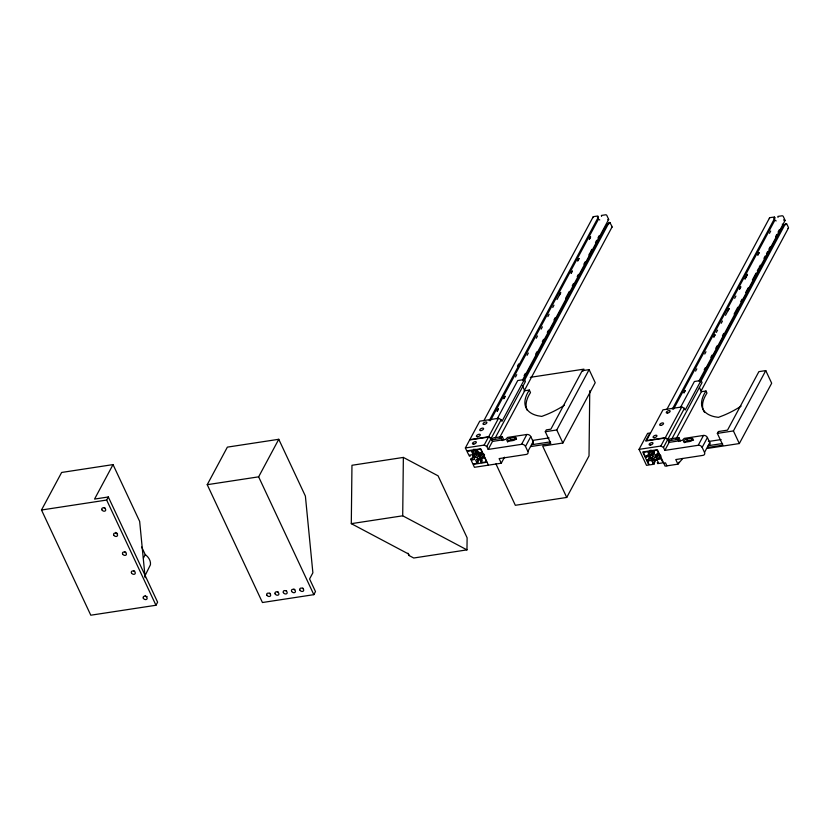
<?xml version="1.0" encoding="UTF-8"?>
<svg xmlns="http://www.w3.org/2000/svg" width="830" height="830" viewBox="0 0 830 830"><rect width="100%" height="100%" fill="white"/><g stroke="black" fill="none" stroke-linecap="round" stroke-linejoin="round"><path stroke-width="1.25" d="M409.107 555.55L408.464 553.963L351.298 523.657L351.962 465.277L403.359 457.423L438.074 475.829L467.114 537.799L466.968 549.875L413.734 558.009L409.107 555.55L408.007 553.226M466.968 549.875L402.706 515.804L403.359 457.423M589.757 390.712L589.02 455.888L566.734 497.44L515.337 505.294L495.946 463.908M484.554 454.84L483.33 457.112L483.786 458.077L481.4 458.451L480.082 457.745L479.149 455.753L480.985 452.34M660.971 455.826L659.746 458.108L660.203 459.073L657.817 459.436L656.509 458.741L655.576 456.749L657.402 453.325M479.584 458.793L477.748 462.206L478.018 463.13L473.774 463.804A1.048 0.789 28.2 0 1 472.467 463.099L470.683 459.125M601.594 216.402L601.387 215.447L605.558 214.804A1.048 0.789 28.2 0 1 606.875 215.499L608.67 219.452L522.568 380.026M650.347 450.151L649.122 452.423L648.064 452.589L649.091 454.778L650.409 455.473L653.801 454.954L654.32 453.979L653.303 451.79L652.245 451.945L651.975 451.032L656.219 450.348A1.048 0.789 28.2 0 1 657.526 451.053L659.3 455.027L658.408 455.245L657.962 454.28L655.576 454.643L655.046 455.629L655.576 456.749M784.91 220.583L784.174 220.687L783.728 219.722M475.507 450.088L475.818 450.96L476.877 450.794L477.904 452.983L477.385 453.969L473.982 454.487L472.675 453.782L471.648 451.593L472.706 451.437L473.92 449.155M649.838 456.49L648.002 459.903L647.089 460.225L648.884 464.095A1.048 0.789 28.2 0 0 650.201 464.8L654.372 464.157L654.175 463.202L656.001 459.779M785.076 220.479L698.985 381.022M479.149 455.753L478.63 454.633L479.149 453.647L481.535 453.284L481.991 454.249L482.894 454L481.11 450.057A1.048 0.789 28.2 0 0 479.792 449.362L475.549 450.036M648.002 459.903L648.458 460.868L650.845 460.505L651.363 459.519L649.911 456.407L648.593 455.712L646.207 456.075L646.663 457.04L645.927 457.154M654.175 463.202L653.117 463.358L652.09 461.169L652.608 460.194L656.011 459.675L657.318 460.37L658.346 462.559L657.287 462.725L657.775 463.565M113.036 464.603L94.547 499.079L108.315 496.973L157.617 602.175L155.967 605.257L90.792 615.206L41.5 510.004L61.638 472.457L113.036 464.603L139.658 521.406L145.146 577.67M41.5 510.004L106.665 500.054L108.315 496.973M143.445 557.988L145.25 554.637L141.691 547.043M144.908 575.947L150.438 564.753A12.097 9.047 28.2 0 0 145.904 555.073L145.25 554.637M207.23 484.689L227.368 447.131L278.766 439.288L305.388 496.091L312.879 572.804L309.58 578.966L315.493 591.583L313.844 594.664L262.446 602.518L207.23 484.689L258.638 476.835L278.766 439.288M465.371 447.951L469.656 439.952L488.476 437.078L491.101 438.479L492.481 441.425L488.185 449.424L486.805 446.478L484.181 445.077L465.371 447.951L466.751 450.898L480.746 448.76L488.434 465.163L501.289 463.202L504.505 457.206M483.817 420.779L593.097 216.972M517.432 366.196L518.657 363.924M489.181 420.686L598.472 216.879L597.808 215.987L593.626 216.63A1.048 0.789 28.2 0 0 593.108 217.605M472.675 453.782L475.113 449.227M490.374 420.758L598.44 219.224L597.413 217.035M497.191 411.109L498.415 408.827M503.903 398.576L505.128 396.304M515.503 376.945L516.727 374.672M527.102 355.313L528.326 353.03M536.263 338.235L537.487 335.953M541.15 329.126L542.374 326.844M547.862 316.604L549.087 314.321M552.749 307.494L553.973 305.212M557.023 299.516L560.686 292.689M572.285 271.057L571.061 273.329L572.275 271.171M577.784 260.807L578.998 258.535M589.383 239.175L590.597 236.892M470.735 459.063L471.585 458.907L473.411 455.494M473.982 454.487L476.43 449.933M497.18 411.213L498.405 408.941M503.903 398.69L505.117 396.418M559.462 295.075L560.675 292.803M577.773 260.921L578.998 258.638M589.373 239.289L590.597 237.007M471.585 458.907L472.031 459.872L474.48 455.317M475.206 454.301L477.644 449.746M475.798 454.477L477.634 451.064M476.161 454.155L477.385 451.873M477.385 453.969L478.599 451.686M497.118 419.005L517.744 380.534L524.404 379.518L525.39 381.624L495.24 437.867M478.63 454.633L479.844 452.35M484.181 445.077L488.476 437.078M498.54 418.299L479.73 421.173L469.822 439.641L488.642 436.767L498.54 418.299L501.164 419.7L501.953 421.381L524.404 379.518M479.076 456.23L480.912 452.817M479.564 456.625L481.39 453.211M483.33 457.112L484.409 457.133L486.235 461.003A1.048 0.789 28.2 0 1 485.706 461.978L481.4 462.59L480.871 461.729L481.929 461.563L480.902 459.374L477.769 458.689L475.673 460.183L476.69 462.362L478.526 458.949M480.082 457.745L482.531 453.19M524.114 375.689L525.338 373.407M535.713 354.057L536.937 351.775M542.364 341.607L543.577 339.325M547.312 332.425L548.537 330.143M553.963 319.975L555.249 317.62M565.635 298.261L569.297 291.434M572.275 285.811L573.572 283.455M577.234 276.629L578.448 274.357M583.874 264.179L585.171 261.824M588.833 254.997L590.047 252.714M590.587 251.656L591.811 249.374M595.473 242.547L596.697 240.275M597.984 237.919L599.208 235.637M486.805 446.478L491.101 438.479M503.862 440.108L502.223 436.601L501.227 438.448L492.055 439.858L491.267 438.167L501.164 419.7M481.4 458.451L483.838 453.896M523.523 379.881L607.166 223.893L609.552 223.529L609.096 222.565L610.019 222.471M492.055 439.858L493.041 438.012L502.223 436.601M524.238 380.825L609.096 222.565M480.871 461.729L482.095 459.447M524.093 391.044L612.011 227.078M499.411 437.981L524.747 390.743L529.332 390.048L530.515 392.569A51.19 23.987 -25.1 0 0 527.195 410.217M488.185 449.424L521.562 444.33L526.843 434.484A3.154 2.365 28.2 0 1 530.775 436.58L533.151 441.633A3.154 2.365 28.2 0 1 531.574 444.579M501.289 463.202L499.121 458.596L526.293 454.425A3.154 2.365 28.2 0 0 527.87 451.479L525.494 446.436L530.775 436.58M527.87 451.479L533.151 441.633M530.671 446.582L550.809 443.5L545.289 431.725L546.285 429.878L550.871 429.172L582.224 370.688L589.113 369.641L595.224 382.682L562.875 443.013L542.685 446.104L566.734 497.44M582.733 371.404L583.947 369.143L530.277 377.339M545.289 431.725L556.764 429.971L589.113 369.641M639.038 449.372L647.618 433.364L649.911 433.011L645.615 441.01L665.131 438.033L667.745 439.433L669.136 442.38L664.84 450.389L663.461 447.443L660.836 446.042L639.038 449.372L646.518 465.35L648.821 464.997L642.711 451.966L657.391 449.715L665.089 466.128L677.934 464.157L682.758 458.471L702.948 455.38A3.154 2.365 28.2 0 0 704.514 452.433L709.795 442.587L707.43 437.545A3.154 2.365 28.2 0 0 703.498 435.439L684.221 438.385L682.312 440.367L669.136 442.38M666.947 409.252L769.514 217.968M646.663 457.04L647.888 454.767M672.321 409.159L774.888 217.875L774.494 217.087M649.091 454.778L651.529 450.223M673.514 409.232L774.857 220.22L773.83 218.031L774.888 217.875M683.993 392.746L685.207 390.463M695.592 371.103L696.806 368.831M704.743 354.026L705.967 351.754M713.904 336.949L715.128 334.677L713.893 337.063M716.352 332.394L717.566 330.122M721.229 323.285L722.453 321.013M725.503 315.317L729.165 308.48M739.551 289.131L740.765 286.848M745.039 278.88L747.488 274.325M757.863 254.966L759.087 252.694M769.462 233.334L770.686 231.062M650.409 455.473L652.847 450.918M683.982 392.849L685.207 390.577M727.941 310.877L729.165 308.594M734.654 298.344L735.878 296.071M739.54 289.234L740.765 286.962M745.039 278.994L747.477 274.44M757.852 255.08L759.077 252.808M648.458 460.868L650.284 457.455M651.623 455.286L653.459 451.873M652.224 455.473L654.05 452.049M652.577 455.141L654.413 451.728M650.845 460.505L652.069 458.233M680.382 407.634L694.399 381.499L701.049 380.482L702.035 382.589L671.283 439.942M652.09 461.169L653.314 458.897M660.836 446.042L665.131 438.033M681.793 406.949L662.983 409.823L646.477 440.606L665.287 437.721L681.793 406.949L684.418 408.35L685.207 410.03L701.049 380.482M655.503 457.226L656.727 454.944M655.98 457.621L658.429 453.066M653.117 463.358L654.943 459.945M656.509 458.741L658.947 454.186M704.203 369.848L705.417 367.576M710.843 357.398L712.067 355.126M715.802 348.216L717.016 345.934M722.442 335.766L723.739 333.411M734.114 314.062L737.777 307.225M740.754 301.612L742.051 299.257M745.714 292.419L748.162 287.865M752.354 279.98L756.016 273.143M757.313 270.788L758.537 268.515M759.077 267.447L760.29 265.175M763.953 258.338L765.177 256.065M766.474 253.71L767.698 251.438M768.912 249.156L770.136 246.884M775.562 236.706L776.776 234.434M778.073 232.078L779.297 229.796M663.461 447.443L667.745 439.433M680.517 441.072L678.878 437.566L677.882 439.412L668.7 440.813L667.911 439.132L684.418 408.35M657.817 459.436L660.265 454.882M699.949 380.877L783.582 224.889L785.969 224.525M668.7 440.813L669.696 438.966L678.878 437.566M700.655 381.821L785.522 223.55L786.622 223.612L788.417 227.441A1.048 0.789 28.2 0 1 788.033 228.385M701.122 390.899L788.427 228.074M676.066 438.935L701.392 391.698L705.988 391.003L706.973 393.109A51.19 23.987 -25.1 0 0 704.514 412.271M679.013 462.165L677.934 464.157L675.776 459.55L682.758 458.471M664.84 450.389L698.217 445.285L703.498 435.439M704.514 452.433L702.149 447.391L707.43 437.545M707.596 447.495L722.868 445.16L717.348 433.385L718.344 431.538L727.516 430.137L758.879 371.643L765.768 370.595L771.682 383.221L739.333 443.552L707.471 448.418M717.348 433.385L733.419 430.926L765.768 370.595M607.757 219.701L608.66 219.328M778.011 217.398L777.855 216.423L781.985 215.8A1.048 0.789 28.2 0 1 783.292 216.495L785.087 220.324M663.71 463.182L665.536 462.881L666.926 465.848M774.411 217.035L770.053 217.616A1.048 0.789 28.2 0 0 769.524 218.601M526.843 434.484L507.566 437.42L505.657 439.412L492.481 441.425M510.118 438.167L514.704 437.462A2.635 1.235 -25.1 0 1 516.177 438.655A2.635 1.235 -25.1 0 1 513.054 440.543L508.468 441.238A2.635 1.235 -25.1 0 1 506.995 440.056A2.635 1.235 -25.1 0 1 510.118 438.167L510.907 439.848L515.503 439.143A2.635 1.235 -25.1 0 1 516.53 439.174M532.715 440.398L549.087 437.898M531.657 444.735L550.539 441.851M472.218 450.597L467.861 451.178A1.048 0.789 28.2 0 0 467.342 452.163L469.417 456.158L470.237 456.044L469.79 455.079L472.177 454.716L474.49 456.936L474.418 459.509L472.031 459.872M476.69 462.362L477.748 462.206M487.054 462.227L473.069 464.364L474.449 467.3L488.434 465.163M686.773 439.122L691.359 438.427A2.635 1.235 -25.1 0 1 692.832 439.61A2.635 1.235 -25.1 0 1 689.709 441.498L685.124 442.203A2.635 1.235 -25.1 0 1 683.65 441.01A2.635 1.235 -25.1 0 1 686.773 439.122L687.562 440.803L692.147 440.108A2.635 1.235 -25.1 0 1 693.527 440.305M708.374 441.508L721.104 439.558M649.122 452.423L648.458 451.541L644.288 452.174A1.048 0.789 28.2 0 0 643.758 453.159L645.553 456.977M708.581 445.648L722.588 443.511M659.746 458.108L660.856 458.17L662.651 461.988A1.048 0.789 28.2 0 1 662.133 462.974L657.817 463.586M351.298 523.657L402.706 515.804M609.832 222.45L612.001 226.445A1.048 0.789 28.2 0 1 611.482 227.43M774.857 220.22L776.175 220.925M782.275 224.183L783.582 224.889M598.44 219.224L599.748 219.929M665.287 437.721L667.911 439.132M488.642 436.767L491.267 438.167M472.042 450.545L472.706 451.437M733.419 430.926L739.333 443.552M699.42 387.496L701.392 391.698M691.359 438.427L692.147 440.108M677.882 439.412L678.888 441.55M556.764 429.971L562.875 443.013M522.278 385.483L524.747 390.743M514.704 437.462L515.503 439.143M501.227 438.448L502.233 440.595M258.638 476.835L313.844 594.664M106.665 500.054L155.967 605.257M117.497 533.389A2.106 1.577 28.2 0 1 116.978 533.285M116.47 533.078A2.106 1.577 28.2 0 1 115.64 532.393M105.14 508.043A2.106 1.577 28.2 0 1 104.186 507.524M125.849 552.22A2.106 1.577 28.2 0 1 124.884 551.711M134.719 571.164A2.106 1.577 28.2 0 1 133.765 570.646M147.076 596.511A2.106 1.577 28.2 0 1 146.557 596.407M145.592 595.899A2.106 1.577 28.2 0 1 145.219 595.515M303.126 588.273A2.106 1.577 28.2 0 1 302.618 588.065M270.082 593.326A2.106 1.577 28.2 0 1 269.574 593.118M294.868 589.539A2.106 1.577 28.2 0 1 293.903 589.02M278.341 592.06A2.106 1.577 28.2 0 1 277.386 591.551M286.599 590.794A2.106 1.577 28.2 0 1 286.101 590.587M507.649 442.12A2.635 1.235 -25.1 0 1 510.907 439.848M521.562 444.33A3.154 2.365 28.2 0 1 525.494 446.436M564.442 405.185A51.19 23.987 -25.1 0 1 546.887 414.429L541.741 416.411L537.985 415.788A51.19 23.987 -25.1 0 1 529.332 390.048M481.919 460.422A2.106 0.986 -25.2 0 1 480.228 460.276A2.106 0.986 -25.2 0 1 480.819 458.928M708.903 445.347A3.154 2.365 28.2 0 1 708.229 445.534M709.795 442.587A3.154 2.365 28.2 0 1 709.442 444.984M698.217 445.285A3.154 2.365 28.2 0 1 702.149 447.391M684.439 442.691A2.635 1.235 -25.1 0 1 687.562 440.803M649.029 455.006A2.106 0.986 81.3 0 1 648.355 456.759A2.106 0.986 81.3 0 1 647.161 455.442M705.988 391.003A51.19 23.987 -25.1 0 0 714.64 416.743L718.396 417.365L723.542 415.384A51.19 23.987 -25.1 0 0 741.097 406.14M113.72 535.049A2.106 1.577 28.2 0 0 117.165 536.087A2.106 1.577 28.2 0 0 115.795 533.171A2.106 1.577 28.2 0 0 113.72 535.049M101.893 509.796A2.106 1.577 28.2 0 0 105.327 510.834A2.106 1.577 28.2 0 0 103.968 507.919A2.106 1.577 28.2 0 0 101.893 509.796M122.601 553.984A2.106 1.577 28.2 0 0 126.036 555.021A2.106 1.577 28.2 0 0 124.666 552.106A2.106 1.577 28.2 0 0 122.601 553.984M131.472 572.918A2.106 1.577 28.2 0 0 134.906 573.955A2.106 1.577 28.2 0 0 133.537 571.04A2.106 1.577 28.2 0 0 131.472 572.918M143.3 598.171A2.106 1.577 28.2 0 0 146.744 599.208A2.106 1.577 28.2 0 0 145.375 596.293A2.106 1.577 28.2 0 0 143.3 598.171M275.093 593.824A2.106 1.577 28.2 0 0 278.527 594.861A2.106 1.577 28.2 0 0 277.158 591.946A2.106 1.577 28.2 0 0 275.093 593.824M266.835 595.079A2.106 1.577 28.2 0 0 270.269 596.116A2.106 1.577 28.2 0 0 268.899 593.201A2.106 1.577 28.2 0 0 266.835 595.079M283.352 592.558A2.106 1.577 28.2 0 0 286.786 593.595A2.106 1.577 28.2 0 0 285.427 590.68A2.106 1.577 28.2 0 0 283.352 592.558M291.61 591.302A2.106 1.577 28.2 0 0 295.044 592.33A2.106 1.577 28.2 0 0 293.685 589.414A2.106 1.577 28.2 0 0 291.61 591.302M299.869 590.037A2.106 1.577 28.2 0 0 303.313 591.074A2.106 1.577 28.2 0 0 301.944 588.159A2.106 1.577 28.2 0 0 299.869 590.037M477.696 436.746A2.106 0.986 -25.1 0 0 480.28 434.65A2.106 0.986 -25.1 0 0 477.094 435.138A2.106 0.986 -25.1 0 0 477.696 436.746M480.995 430.583A2.106 0.986 -25.1 0 0 483.579 428.498A2.106 0.986 -25.1 0 0 480.404 428.986A2.106 0.986 -25.1 0 0 480.995 430.583M484.295 424.431A2.106 0.986 -25.1 0 0 486.878 422.346A2.106 0.986 -25.1 0 0 483.703 422.823A2.106 0.986 -25.1 0 0 484.295 424.431M473.733 444.133A2.106 0.986 -25.1 0 0 476.316 442.037A2.106 0.986 -25.1 0 0 473.142 442.525A2.106 0.986 -25.1 0 0 473.733 444.133M650.388 445.088A2.106 0.986 -25.1 0 0 652.971 443.002A2.106 0.986 -25.1 0 0 649.786 443.49A2.106 0.986 -25.1 0 0 650.388 445.088M652.183 457.953A1.318 0.986 28.2 0 0 654.331 458.243A1.318 0.986 28.2 0 0 653.106 456.521A1.318 0.986 28.2 0 0 652.183 457.953M667.548 413.081A2.106 0.986 -25.1 0 0 670.132 410.985A2.106 0.986 -25.1 0 0 666.957 411.473A2.106 0.986 -25.1 0 0 667.548 413.081M654.351 437.701A2.106 0.986 -25.1 0 0 656.924 435.615A2.106 0.986 -25.1 0 0 653.75 436.103A2.106 0.986 -25.1 0 0 654.351 437.701M660.95 425.385A2.106 0.986 -25.1 0 0 663.533 423.3A2.106 0.986 -25.1 0 0 660.348 423.788A2.106 0.986 -25.1 0 0 660.95 425.385M475.756 456.957A1.318 0.986 28.2 0 0 477.914 457.257A1.318 0.986 28.2 0 0 476.69 455.525A1.318 0.986 28.2 0 0 475.756 456.957"/></g></svg>
